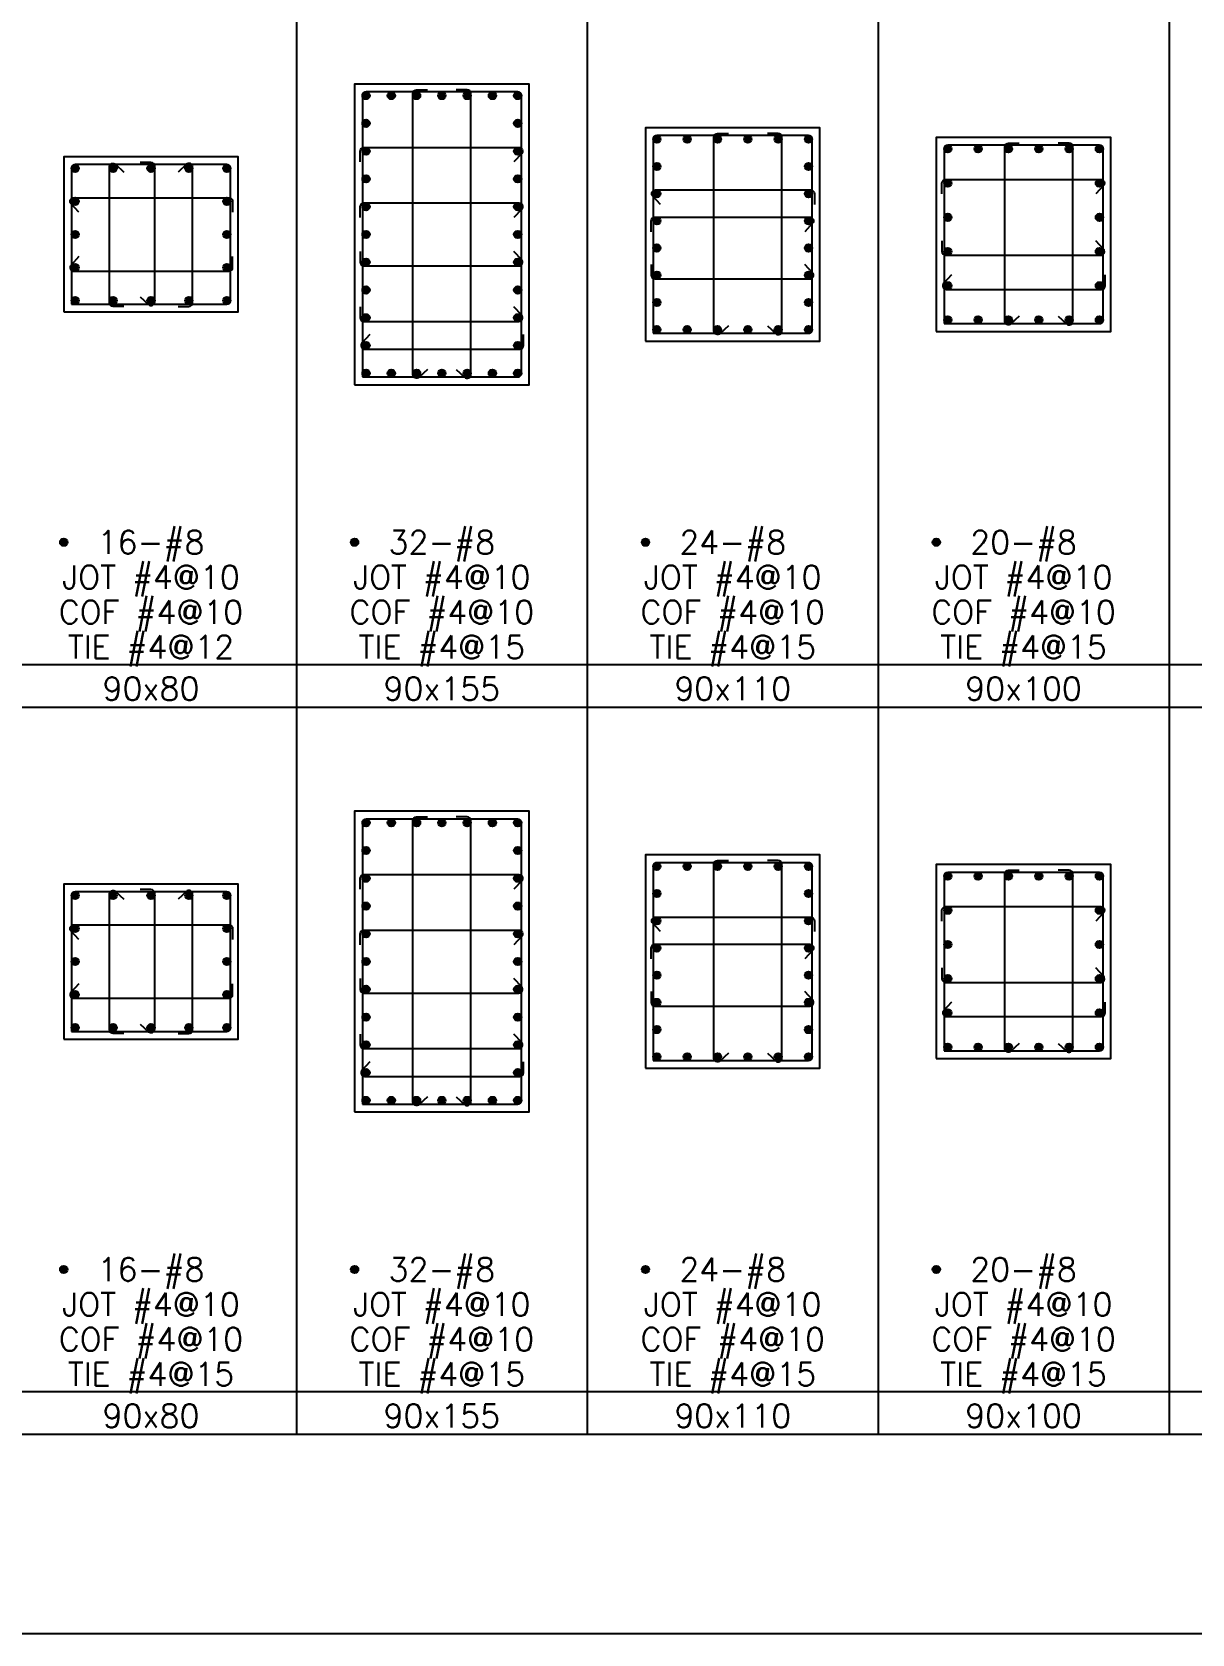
# Model space of a CAD drawing. Header units: millimetres. Extents: x 0 to 31920, y -6088 to 2522.
# Drawn here: x 25965 to 26563, y 0 to 826 of the extents above; entities that cross this region are included whole.
import ezdxf
from ezdxf.enums import TextEntityAlignment as Align

# ---------------------------------------------------------------- set-up
doc = ezdxf.new("R2010")
doc.units = ezdxf.units.MM
doc.header["$MEASUREMENT"] = 0
for name, color, linetype in [('DwFm', 7, 'Continuous'), ('S-DIM', 2, 'Continuous'), ('S-RC', 130, 'Continuous'), ('S-REINF', 6, 'Continuous'), ('S-REINFD', 201, 'Continuous'), ('S-STUD', 1, 'Continuous'), ('S-TEXT', 2, 'Continuous')]:
    doc.layers.add(name, color=color, linetype=linetype)
doc.styles.add('CS4', font='romans.shx', dxfattribs={"width": 0.8, "bigfont": 'lsp.shx'})

# ---------------------------------------------------------------- blocks, each defined once
blk = doc.blocks.new('繪圖範圍')
blk.add_lwpolyline([(0, 51.1), (79.8, 51.1), (79.8, 0), (0, 0)], close=True)
blk = doc.blocks.new('A$C169c4782')
at = {"layer": 'S-REINFD'}
h = blk.add_hatch(color=256, dxfattribs=at)
edge = h.paths.add_edge_path()
edge.add_arc((485.9, 690.35), 1.91, 0, 360)
h = blk.add_hatch(color=256, dxfattribs=at)
edge = h.paths.add_edge_path()
edge.add_arc((498.94, 690.35), 1.91, 0, 360)
h = blk.add_hatch(color=256, dxfattribs=at)
edge = h.paths.add_edge_path()
edge.add_arc((511.97, 690.35), 1.91, 0, 360)
h = blk.add_hatch(color=256, dxfattribs=at)
edge = h.paths.add_edge_path()
edge.add_arc((525, 690.35), 1.91, 0, 360)
h = blk.add_hatch(color=256, dxfattribs=at)
edge = h.paths.add_edge_path()
edge.add_arc((538.03, 690.35), 1.91, 0, 360)
h = blk.add_hatch(color=256, dxfattribs=at)
edge = h.paths.add_edge_path()
edge.add_arc((551.06, 690.35), 1.91, 0, 360)
h = blk.add_hatch(color=256, dxfattribs=at)
edge = h.paths.add_edge_path()
edge.add_arc((564.1, 690.35), 1.91, 0, 360)
h = blk.add_hatch(color=256, dxfattribs=at)
edge = h.paths.add_edge_path()
edge.add_arc((485.9, 676.03), 1.91, 0, 360)
h = blk.add_hatch(color=256, dxfattribs=at)
edge = h.paths.add_edge_path()
edge.add_arc((564.1, 676.03), 1.91, 0, 360)
h = blk.add_hatch(color=256, dxfattribs=at)
edge = h.paths.add_edge_path()
edge.add_arc((635.9, 667.85), 1.91, 0, 360)
h = blk.add_hatch(color=256, dxfattribs=at)
edge = h.paths.add_edge_path()
edge.add_arc((651.54, 667.85), 1.91, 0, 360)
h = blk.add_hatch(color=256, dxfattribs=at)
edge = h.paths.add_edge_path()
edge.add_arc((667.18, 667.85), 1.91, 0, 360)
h = blk.add_hatch(color=256, dxfattribs=at)
edge = h.paths.add_edge_path()
edge.add_arc((682.82, 667.85), 1.91, 0, 360)
h = blk.add_hatch(color=256, dxfattribs=at)
edge = h.paths.add_edge_path()
edge.add_arc((698.46, 667.85), 1.91, 0, 360)
h = blk.add_hatch(color=256, dxfattribs=at)
edge = h.paths.add_edge_path()
edge.add_arc((714.1, 667.85), 1.91, 0, 360)
h = blk.add_hatch(color=256, dxfattribs=at)
edge = h.paths.add_edge_path()
edge.add_arc((485.9, 661.71), 1.91, 0, 360)
h = blk.add_hatch(color=256, dxfattribs=at)
edge = h.paths.add_edge_path()
edge.add_arc((564.1, 661.71), 1.91, 0, 360)
h = blk.add_hatch(color=256, dxfattribs=at)
edge = h.paths.add_edge_path()
edge.add_arc((785.9, 662.85), 1.91, 0, 360)
h = blk.add_hatch(color=256, dxfattribs=at)
edge = h.paths.add_edge_path()
edge.add_arc((801.54, 662.85), 1.91, 0, 360)
h = blk.add_hatch(color=256, dxfattribs=at)
edge = h.paths.add_edge_path()
edge.add_arc((817.18, 662.85), 1.91, 0, 360)
h = blk.add_hatch(color=256, dxfattribs=at)
edge = h.paths.add_edge_path()
edge.add_arc((832.82, 662.85), 1.91, 0, 360)
h = blk.add_hatch(color=256, dxfattribs=at)
edge = h.paths.add_edge_path()
edge.add_arc((848.46, 662.85), 1.91, 0, 360)
h = blk.add_hatch(color=256, dxfattribs=at)
edge = h.paths.add_edge_path()
edge.add_arc((864.1, 662.85), 1.91, 0, 360)
h = blk.add_hatch(color=256, dxfattribs=at)
edge = h.paths.add_edge_path()
edge.add_arc((335.9, 652.85), 1.91, 0, 360)
h = blk.add_hatch(color=256, dxfattribs=at)
edge = h.paths.add_edge_path()
edge.add_arc((355.45, 652.85), 1.91, 0, 360)
h = blk.add_hatch(color=256, dxfattribs=at)
edge = h.paths.add_edge_path()
edge.add_arc((375, 652.85), 1.91, 0, 360)
h = blk.add_hatch(color=256, dxfattribs=at)
edge = h.paths.add_edge_path()
edge.add_arc((394.55, 652.85), 1.91, 0, 360)
h = blk.add_hatch(color=256, dxfattribs=at)
edge = h.paths.add_edge_path()
edge.add_arc((414.1, 652.85), 1.91, 0, 360)
h = blk.add_hatch(color=256, dxfattribs=at)
edge = h.paths.add_edge_path()
edge.add_arc((635.9, 653.82), 1.91, 0, 360)
h = blk.add_hatch(color=256, dxfattribs=at)
edge = h.paths.add_edge_path()
edge.add_arc((714.1, 653.82), 1.91, 0, 360)
h = blk.add_hatch(color=256, dxfattribs=at)
edge = h.paths.add_edge_path()
edge.add_arc((485.9, 647.39), 1.91, 0, 360)
h = blk.add_hatch(color=256, dxfattribs=at)
edge = h.paths.add_edge_path()
edge.add_arc((564.1, 647.39), 1.91, 0, 360)
h = blk.add_hatch(color=256, dxfattribs=at)
edge = h.paths.add_edge_path()
edge.add_arc((785.9, 645.21), 1.91, 0, 360)
h = blk.add_hatch(color=256, dxfattribs=at)
edge = h.paths.add_edge_path()
edge.add_arc((864.1, 645.21), 1.91, 0, 360)
h = blk.add_hatch(color=256, dxfattribs=at)
edge = h.paths.add_edge_path()
edge.add_arc((335.9, 635.8), 1.91, 0, 360)
h = blk.add_hatch(color=256, dxfattribs=at)
edge = h.paths.add_edge_path()
edge.add_arc((414.1, 635.8), 1.91, 0, 360)
h = blk.add_hatch(color=256, dxfattribs=at)
edge = h.paths.add_edge_path()
edge.add_arc((635.9, 639.79), 1.91, 0, 360)
h = blk.add_hatch(color=256, dxfattribs=at)
edge = h.paths.add_edge_path()
edge.add_arc((714.1, 639.79), 1.91, 0, 360)
h = blk.add_hatch(color=256, dxfattribs=at)
edge = h.paths.add_edge_path()
edge.add_arc((485.9, 633.07), 1.91, 0, 360)
h = blk.add_hatch(color=256, dxfattribs=at)
edge = h.paths.add_edge_path()
edge.add_arc((564.1, 633.07), 1.91, 0, 360)
h = blk.add_hatch(color=256, dxfattribs=at)
edge = h.paths.add_edge_path()
edge.add_arc((785.9, 627.57), 1.91, 0, 360)
h = blk.add_hatch(color=256, dxfattribs=at)
edge = h.paths.add_edge_path()
edge.add_arc((864.1, 627.57), 1.91, 0, 360)
h = blk.add_hatch(color=256, dxfattribs=at)
edge = h.paths.add_edge_path()
edge.add_arc((335.9, 618.75), 1.91, 0, 360)
h = blk.add_hatch(color=256, dxfattribs=at)
edge = h.paths.add_edge_path()
edge.add_arc((414.1, 618.75), 1.91, 0, 360)
h = blk.add_hatch(color=256, dxfattribs=at)
edge = h.paths.add_edge_path()
edge.add_arc((485.9, 618.75), 1.91, 0, 360)
h = blk.add_hatch(color=256, dxfattribs=at)
edge = h.paths.add_edge_path()
edge.add_arc((564.1, 618.75), 1.91, 0, 360)
h = blk.add_hatch(color=256, dxfattribs=at)
edge = h.paths.add_edge_path()
edge.add_arc((635.9, 625.76), 1.91, 0, 360)
h = blk.add_hatch(color=256, dxfattribs=at)
edge = h.paths.add_edge_path()
edge.add_arc((714.1, 625.76), 1.91, 0, 360)
h = blk.add_hatch(color=256, dxfattribs=at)
edge = h.paths.add_edge_path()
edge.add_arc((635.9, 611.74), 1.91, 0, 360)
h = blk.add_hatch(color=256, dxfattribs=at)
edge = h.paths.add_edge_path()
edge.add_arc((714.1, 611.74), 1.91, 0, 360)
h = blk.add_hatch(color=256, dxfattribs=at)
edge = h.paths.add_edge_path()
edge.add_arc((785.9, 609.93), 1.91, 0, 360)
h = blk.add_hatch(color=256, dxfattribs=at)
edge = h.paths.add_edge_path()
edge.add_arc((864.1, 609.93), 1.91, 0, 360)
h = blk.add_hatch(color=256, dxfattribs=at)
edge = h.paths.add_edge_path()
edge.add_arc((335.9, 601.7), 1.91, 0, 360)
h = blk.add_hatch(color=256, dxfattribs=at)
edge = h.paths.add_edge_path()
edge.add_arc((414.1, 601.7), 1.91, 0, 360)
h = blk.add_hatch(color=256, dxfattribs=at)
edge = h.paths.add_edge_path()
edge.add_arc((485.9, 604.43), 1.91, 0, 360)
h = blk.add_hatch(color=256, dxfattribs=at)
edge = h.paths.add_edge_path()
edge.add_arc((564.1, 604.43), 1.91, 0, 360)
h = blk.add_hatch(color=256, dxfattribs=at)
edge = h.paths.add_edge_path()
edge.add_arc((635.9, 597.71), 1.91, 0, 360)
h = blk.add_hatch(color=256, dxfattribs=at)
edge = h.paths.add_edge_path()
edge.add_arc((714.1, 597.71), 1.91, 0, 360)
h = blk.add_hatch(color=256, dxfattribs=at)
edge = h.paths.add_edge_path()
edge.add_arc((335.9, 584.65), 1.91, 0, 360)
h = blk.add_hatch(color=256, dxfattribs=at)
edge = h.paths.add_edge_path()
edge.add_arc((355.45, 584.65), 1.91, 0, 360)
h = blk.add_hatch(color=256, dxfattribs=at)
edge = h.paths.add_edge_path()
edge.add_arc((375, 584.65), 1.91, 0, 360)
h = blk.add_hatch(color=256, dxfattribs=at)
edge = h.paths.add_edge_path()
edge.add_arc((394.55, 584.65), 1.91, 0, 360)
h = blk.add_hatch(color=256, dxfattribs=at)
edge = h.paths.add_edge_path()
edge.add_arc((414.1, 584.65), 1.91, 0, 360)
h = blk.add_hatch(color=256, dxfattribs=at)
edge = h.paths.add_edge_path()
edge.add_arc((485.9, 590.11), 1.91, 0, 360)
h = blk.add_hatch(color=256, dxfattribs=at)
edge = h.paths.add_edge_path()
edge.add_arc((564.1, 590.11), 1.91, 0, 360)
h = blk.add_hatch(color=256, dxfattribs=at)
edge = h.paths.add_edge_path()
edge.add_arc((785.9, 592.29), 1.91, 0, 360)
h = blk.add_hatch(color=256, dxfattribs=at)
edge = h.paths.add_edge_path()
edge.add_arc((864.1, 592.29), 1.91, 0, 360)
h = blk.add_hatch(color=256, dxfattribs=at)
edge = h.paths.add_edge_path()
edge.add_arc((635.9, 583.68), 1.91, 0, 360)
h = blk.add_hatch(color=256, dxfattribs=at)
edge = h.paths.add_edge_path()
edge.add_arc((714.1, 583.68), 1.91, 0, 360)
h = blk.add_hatch(color=256, dxfattribs=at)
edge = h.paths.add_edge_path()
edge.add_arc((485.9, 575.79), 1.91, 0, 360)
h = blk.add_hatch(color=256, dxfattribs=at)
edge = h.paths.add_edge_path()
edge.add_arc((564.1, 575.79), 1.91, 0, 360)
h = blk.add_hatch(color=256, dxfattribs=at)
edge = h.paths.add_edge_path()
edge.add_arc((635.9, 569.65), 1.91, 0, 360)
h = blk.add_hatch(color=256, dxfattribs=at)
edge = h.paths.add_edge_path()
edge.add_arc((651.54, 569.65), 1.91, 0, 360)
h = blk.add_hatch(color=256, dxfattribs=at)
edge = h.paths.add_edge_path()
edge.add_arc((667.18, 569.65), 1.91, 0, 360)
h = blk.add_hatch(color=256, dxfattribs=at)
edge = h.paths.add_edge_path()
edge.add_arc((682.82, 569.65), 1.91, 0, 360)
h = blk.add_hatch(color=256, dxfattribs=at)
edge = h.paths.add_edge_path()
edge.add_arc((698.46, 569.65), 1.91, 0, 360)
h = blk.add_hatch(color=256, dxfattribs=at)
edge = h.paths.add_edge_path()
edge.add_arc((714.1, 569.65), 1.91, 0, 360)
h = blk.add_hatch(color=256, dxfattribs=at)
edge = h.paths.add_edge_path()
edge.add_arc((785.9, 574.65), 1.91, 0, 360)
h = blk.add_hatch(color=256, dxfattribs=at)
edge = h.paths.add_edge_path()
edge.add_arc((801.54, 574.65), 1.91, 0, 360)
h = blk.add_hatch(color=256, dxfattribs=at)
edge = h.paths.add_edge_path()
edge.add_arc((817.18, 574.65), 1.91, 0, 360)
h = blk.add_hatch(color=256, dxfattribs=at)
edge = h.paths.add_edge_path()
edge.add_arc((832.82, 574.65), 1.91, 0, 360)
h = blk.add_hatch(color=256, dxfattribs=at)
edge = h.paths.add_edge_path()
edge.add_arc((848.46, 574.65), 1.91, 0, 360)
h = blk.add_hatch(color=256, dxfattribs=at)
edge = h.paths.add_edge_path()
edge.add_arc((864.1, 574.65), 1.91, 0, 360)
h = blk.add_hatch(color=256, dxfattribs=at)
edge = h.paths.add_edge_path()
edge.add_arc((485.9, 561.47), 1.91, 0, 360)
h = blk.add_hatch(color=256, dxfattribs=at)
edge = h.paths.add_edge_path()
edge.add_arc((564.1, 561.47), 1.91, 0, 360)
h = blk.add_hatch(color=256, dxfattribs=at)
edge = h.paths.add_edge_path()
edge.add_arc((485.9, 547.15), 1.91, 0, 360)
h = blk.add_hatch(color=256, dxfattribs=at)
edge = h.paths.add_edge_path()
edge.add_arc((498.94, 547.15), 1.91, 0, 360)
h = blk.add_hatch(color=256, dxfattribs=at)
edge = h.paths.add_edge_path()
edge.add_arc((511.97, 547.15), 1.91, 0, 360)
h = blk.add_hatch(color=256, dxfattribs=at)
edge = h.paths.add_edge_path()
edge.add_arc((525, 547.15), 1.91, 0, 360)
h = blk.add_hatch(color=256, dxfattribs=at)
edge = h.paths.add_edge_path()
edge.add_arc((538.03, 547.15), 1.91, 0, 360)
h = blk.add_hatch(color=256, dxfattribs=at)
edge = h.paths.add_edge_path()
edge.add_arc((551.06, 547.15), 1.91, 0, 360)
h = blk.add_hatch(color=256, dxfattribs=at)
edge = h.paths.add_edge_path()
edge.add_arc((564.1, 547.15), 1.91, 0, 360)
h = blk.add_hatch(color=256, dxfattribs=at)
edge = h.paths.add_edge_path()
edge.add_arc((330, 460), 1.91, 0, 360)
h = blk.add_hatch(color=256, dxfattribs=at)
edge = h.paths.add_edge_path()
edge.add_arc((480, 460), 1.91, 0, 360)
h = blk.add_hatch(color=256, dxfattribs=at)
edge = h.paths.add_edge_path()
edge.add_arc((630, 460), 1.91, 0, 360)
h = blk.add_hatch(color=256, dxfattribs=at)
edge = h.paths.add_edge_path()
edge.add_arc((780, 460), 1.91, 0, 360)
h = blk.add_hatch(color=256, dxfattribs=at)
edge = h.paths.add_edge_path()
edge.add_arc((485.9, 315.35), 1.91, 0, 360)
h = blk.add_hatch(color=256, dxfattribs=at)
edge = h.paths.add_edge_path()
edge.add_arc((498.94, 315.35), 1.91, 0, 360)
h = blk.add_hatch(color=256, dxfattribs=at)
edge = h.paths.add_edge_path()
edge.add_arc((511.97, 315.35), 1.91, 0, 360)
h = blk.add_hatch(color=256, dxfattribs=at)
edge = h.paths.add_edge_path()
edge.add_arc((525, 315.35), 1.91, 0, 360)
h = blk.add_hatch(color=256, dxfattribs=at)
edge = h.paths.add_edge_path()
edge.add_arc((538.03, 315.35), 1.91, 0, 360)
h = blk.add_hatch(color=256, dxfattribs=at)
edge = h.paths.add_edge_path()
edge.add_arc((551.06, 315.35), 1.91, 0, 360)
h = blk.add_hatch(color=256, dxfattribs=at)
edge = h.paths.add_edge_path()
edge.add_arc((564.1, 315.35), 1.91, 0, 360)
h = blk.add_hatch(color=256, dxfattribs=at)
edge = h.paths.add_edge_path()
edge.add_arc((485.9, 301.03), 1.91, 0, 360)
h = blk.add_hatch(color=256, dxfattribs=at)
edge = h.paths.add_edge_path()
edge.add_arc((564.1, 301.03), 1.91, 0, 360)
h = blk.add_hatch(color=256, dxfattribs=at)
edge = h.paths.add_edge_path()
edge.add_arc((635.9, 292.85), 1.91, 0, 360)
h = blk.add_hatch(color=256, dxfattribs=at)
edge = h.paths.add_edge_path()
edge.add_arc((651.54, 292.85), 1.91, 0, 360)
h = blk.add_hatch(color=256, dxfattribs=at)
edge = h.paths.add_edge_path()
edge.add_arc((667.18, 292.85), 1.91, 0, 360)
h = blk.add_hatch(color=256, dxfattribs=at)
edge = h.paths.add_edge_path()
edge.add_arc((682.82, 292.85), 1.91, 0, 360)
h = blk.add_hatch(color=256, dxfattribs=at)
edge = h.paths.add_edge_path()
edge.add_arc((698.46, 292.85), 1.91, 0, 360)
h = blk.add_hatch(color=256, dxfattribs=at)
edge = h.paths.add_edge_path()
edge.add_arc((714.1, 292.85), 1.91, 0, 360)
h = blk.add_hatch(color=256, dxfattribs=at)
edge = h.paths.add_edge_path()
edge.add_arc((785.9, 287.85), 1.91, 0, 360)
h = blk.add_hatch(color=256, dxfattribs=at)
edge = h.paths.add_edge_path()
edge.add_arc((801.54, 287.85), 1.91, 0, 360)
h = blk.add_hatch(color=256, dxfattribs=at)
edge = h.paths.add_edge_path()
edge.add_arc((817.18, 287.85), 1.91, 0, 360)
h = blk.add_hatch(color=256, dxfattribs=at)
edge = h.paths.add_edge_path()
edge.add_arc((832.82, 287.85), 1.91, 0, 360)
h = blk.add_hatch(color=256, dxfattribs=at)
edge = h.paths.add_edge_path()
edge.add_arc((848.46, 287.85), 1.91, 0, 360)
h = blk.add_hatch(color=256, dxfattribs=at)
edge = h.paths.add_edge_path()
edge.add_arc((864.1, 287.85), 1.91, 0, 360)
h = blk.add_hatch(color=256, dxfattribs=at)
edge = h.paths.add_edge_path()
edge.add_arc((485.9, 286.71), 1.91, 0, 360)
h = blk.add_hatch(color=256, dxfattribs=at)
edge = h.paths.add_edge_path()
edge.add_arc((564.1, 286.71), 1.91, 0, 360)
h = blk.add_hatch(color=256, dxfattribs=at)
edge = h.paths.add_edge_path()
edge.add_arc((335.9, 277.85), 1.91, 0, 360)
h = blk.add_hatch(color=256, dxfattribs=at)
edge = h.paths.add_edge_path()
edge.add_arc((355.45, 277.85), 1.91, 0, 360)
h = blk.add_hatch(color=256, dxfattribs=at)
edge = h.paths.add_edge_path()
edge.add_arc((375, 277.85), 1.91, 0, 360)
h = blk.add_hatch(color=256, dxfattribs=at)
edge = h.paths.add_edge_path()
edge.add_arc((394.55, 277.85), 1.91, 0, 360)
h = blk.add_hatch(color=256, dxfattribs=at)
edge = h.paths.add_edge_path()
edge.add_arc((414.1, 277.85), 1.91, 0, 360)
h = blk.add_hatch(color=256, dxfattribs=at)
edge = h.paths.add_edge_path()
edge.add_arc((485.9, 272.39), 1.91, 0, 360)
h = blk.add_hatch(color=256, dxfattribs=at)
edge = h.paths.add_edge_path()
edge.add_arc((564.1, 272.39), 1.91, 0, 360)
h = blk.add_hatch(color=256, dxfattribs=at)
edge = h.paths.add_edge_path()
edge.add_arc((635.9, 278.82), 1.91, 0, 360)
h = blk.add_hatch(color=256, dxfattribs=at)
edge = h.paths.add_edge_path()
edge.add_arc((714.1, 278.82), 1.91, 0, 360)
h = blk.add_hatch(color=256, dxfattribs=at)
edge = h.paths.add_edge_path()
edge.add_arc((635.9, 264.79), 1.91, 0, 360)
h = blk.add_hatch(color=256, dxfattribs=at)
edge = h.paths.add_edge_path()
edge.add_arc((714.1, 264.79), 1.91, 0, 360)
h = blk.add_hatch(color=256, dxfattribs=at)
edge = h.paths.add_edge_path()
edge.add_arc((785.9, 270.21), 1.91, 0, 360)
h = blk.add_hatch(color=256, dxfattribs=at)
edge = h.paths.add_edge_path()
edge.add_arc((864.1, 270.21), 1.91, 0, 360)
h = blk.add_hatch(color=256, dxfattribs=at)
edge = h.paths.add_edge_path()
edge.add_arc((335.9, 260.8), 1.91, 0, 360)
h = blk.add_hatch(color=256, dxfattribs=at)
edge = h.paths.add_edge_path()
edge.add_arc((414.1, 260.8), 1.91, 0, 360)
h = blk.add_hatch(color=256, dxfattribs=at)
edge = h.paths.add_edge_path()
edge.add_arc((485.9, 258.07), 1.91, 0, 360)
h = blk.add_hatch(color=256, dxfattribs=at)
edge = h.paths.add_edge_path()
edge.add_arc((564.1, 258.07), 1.91, 0, 360)
h = blk.add_hatch(color=256, dxfattribs=at)
edge = h.paths.add_edge_path()
edge.add_arc((635.9, 250.76), 1.91, 0, 360)
h = blk.add_hatch(color=256, dxfattribs=at)
edge = h.paths.add_edge_path()
edge.add_arc((714.1, 250.76), 1.91, 0, 360)
h = blk.add_hatch(color=256, dxfattribs=at)
edge = h.paths.add_edge_path()
edge.add_arc((785.9, 252.57), 1.91, 0, 360)
h = blk.add_hatch(color=256, dxfattribs=at)
edge = h.paths.add_edge_path()
edge.add_arc((864.1, 252.57), 1.91, 0, 360)
h = blk.add_hatch(color=256, dxfattribs=at)
edge = h.paths.add_edge_path()
edge.add_arc((335.9, 243.75), 1.91, 0, 360)
h = blk.add_hatch(color=256, dxfattribs=at)
edge = h.paths.add_edge_path()
edge.add_arc((414.1, 243.75), 1.91, 0, 360)
h = blk.add_hatch(color=256, dxfattribs=at)
edge = h.paths.add_edge_path()
edge.add_arc((485.9, 243.75), 1.91, 0, 360)
h = blk.add_hatch(color=256, dxfattribs=at)
edge = h.paths.add_edge_path()
edge.add_arc((564.1, 243.75), 1.91, 0, 360)
h = blk.add_hatch(color=256, dxfattribs=at)
edge = h.paths.add_edge_path()
edge.add_arc((485.9, 229.43), 1.91, 0, 360)
h = blk.add_hatch(color=256, dxfattribs=at)
edge = h.paths.add_edge_path()
edge.add_arc((564.1, 229.43), 1.91, 0, 360)
h = blk.add_hatch(color=256, dxfattribs=at)
edge = h.paths.add_edge_path()
edge.add_arc((635.9, 236.74), 1.91, 0, 360)
h = blk.add_hatch(color=256, dxfattribs=at)
edge = h.paths.add_edge_path()
edge.add_arc((714.1, 236.74), 1.91, 0, 360)
h = blk.add_hatch(color=256, dxfattribs=at)
edge = h.paths.add_edge_path()
edge.add_arc((785.9, 234.93), 1.91, 0, 360)
h = blk.add_hatch(color=256, dxfattribs=at)
edge = h.paths.add_edge_path()
edge.add_arc((864.1, 234.93), 1.91, 0, 360)
h = blk.add_hatch(color=256, dxfattribs=at)
edge = h.paths.add_edge_path()
edge.add_arc((335.9, 226.7), 1.91, 0, 360)
h = blk.add_hatch(color=256, dxfattribs=at)
edge = h.paths.add_edge_path()
edge.add_arc((414.1, 226.7), 1.91, 0, 360)
h = blk.add_hatch(color=256, dxfattribs=at)
edge = h.paths.add_edge_path()
edge.add_arc((635.9, 222.71), 1.91, 0, 360)
h = blk.add_hatch(color=256, dxfattribs=at)
edge = h.paths.add_edge_path()
edge.add_arc((714.1, 222.71), 1.91, 0, 360)
h = blk.add_hatch(color=256, dxfattribs=at)
edge = h.paths.add_edge_path()
edge.add_arc((485.9, 215.11), 1.91, 0, 360)
h = blk.add_hatch(color=256, dxfattribs=at)
edge = h.paths.add_edge_path()
edge.add_arc((564.1, 215.11), 1.91, 0, 360)
h = blk.add_hatch(color=256, dxfattribs=at)
edge = h.paths.add_edge_path()
edge.add_arc((785.9, 217.29), 1.91, 0, 360)
h = blk.add_hatch(color=256, dxfattribs=at)
edge = h.paths.add_edge_path()
edge.add_arc((864.1, 217.29), 1.91, 0, 360)
h = blk.add_hatch(color=256, dxfattribs=at)
edge = h.paths.add_edge_path()
edge.add_arc((335.9, 209.66), 1.91, 0, 360)
h = blk.add_hatch(color=256, dxfattribs=at)
edge = h.paths.add_edge_path()
edge.add_arc((355.45, 209.66), 1.91, 0, 360)
h = blk.add_hatch(color=256, dxfattribs=at)
edge = h.paths.add_edge_path()
edge.add_arc((375, 209.66), 1.91, 0, 360)
h = blk.add_hatch(color=256, dxfattribs=at)
edge = h.paths.add_edge_path()
edge.add_arc((394.55, 209.66), 1.91, 0, 360)
h = blk.add_hatch(color=256, dxfattribs=at)
edge = h.paths.add_edge_path()
edge.add_arc((414.1, 209.66), 1.91, 0, 360)
h = blk.add_hatch(color=256, dxfattribs=at)
edge = h.paths.add_edge_path()
edge.add_arc((635.9, 208.68), 1.91, 0, 360)
h = blk.add_hatch(color=256, dxfattribs=at)
edge = h.paths.add_edge_path()
edge.add_arc((714.1, 208.68), 1.91, 0, 360)
h = blk.add_hatch(color=256, dxfattribs=at)
edge = h.paths.add_edge_path()
edge.add_arc((485.9, 200.79), 1.91, 0, 360)
h = blk.add_hatch(color=256, dxfattribs=at)
edge = h.paths.add_edge_path()
edge.add_arc((564.1, 200.79), 1.91, 0, 360)
h = blk.add_hatch(color=256, dxfattribs=at)
edge = h.paths.add_edge_path()
edge.add_arc((785.9, 199.66), 1.91, 0, 360)
h = blk.add_hatch(color=256, dxfattribs=at)
edge = h.paths.add_edge_path()
edge.add_arc((801.54, 199.66), 1.91, 0, 360)
h = blk.add_hatch(color=256, dxfattribs=at)
edge = h.paths.add_edge_path()
edge.add_arc((817.18, 199.66), 1.91, 0, 360)
h = blk.add_hatch(color=256, dxfattribs=at)
edge = h.paths.add_edge_path()
edge.add_arc((832.82, 199.66), 1.91, 0, 360)
h = blk.add_hatch(color=256, dxfattribs=at)
edge = h.paths.add_edge_path()
edge.add_arc((848.46, 199.66), 1.91, 0, 360)
h = blk.add_hatch(color=256, dxfattribs=at)
edge = h.paths.add_edge_path()
edge.add_arc((864.1, 199.66), 1.91, 0, 360)
h = blk.add_hatch(color=256, dxfattribs=at)
edge = h.paths.add_edge_path()
edge.add_arc((635.9, 194.66), 1.91, 0, 360)
h = blk.add_hatch(color=256, dxfattribs=at)
edge = h.paths.add_edge_path()
edge.add_arc((651.54, 194.66), 1.91, 0, 360)
h = blk.add_hatch(color=256, dxfattribs=at)
edge = h.paths.add_edge_path()
edge.add_arc((667.18, 194.66), 1.91, 0, 360)
h = blk.add_hatch(color=256, dxfattribs=at)
edge = h.paths.add_edge_path()
edge.add_arc((682.82, 194.66), 1.91, 0, 360)
h = blk.add_hatch(color=256, dxfattribs=at)
edge = h.paths.add_edge_path()
edge.add_arc((698.46, 194.66), 1.91, 0, 360)
h = blk.add_hatch(color=256, dxfattribs=at)
edge = h.paths.add_edge_path()
edge.add_arc((714.1, 194.66), 1.91, 0, 360)
h = blk.add_hatch(color=256, dxfattribs=at)
edge = h.paths.add_edge_path()
edge.add_arc((485.9, 186.47), 1.91, 0, 360)
h = blk.add_hatch(color=256, dxfattribs=at)
edge = h.paths.add_edge_path()
edge.add_arc((564.1, 186.47), 1.91, 0, 360)
h = blk.add_hatch(color=256, dxfattribs=at)
edge = h.paths.add_edge_path()
edge.add_arc((485.9, 172.16), 1.91, 0, 360)
h = blk.add_hatch(color=256, dxfattribs=at)
edge = h.paths.add_edge_path()
edge.add_arc((498.94, 172.16), 1.91, 0, 360)
h = blk.add_hatch(color=256, dxfattribs=at)
edge = h.paths.add_edge_path()
edge.add_arc((511.97, 172.16), 1.91, 0, 360)
h = blk.add_hatch(color=256, dxfattribs=at)
edge = h.paths.add_edge_path()
edge.add_arc((525, 172.16), 1.91, 0, 360)
h = blk.add_hatch(color=256, dxfattribs=at)
edge = h.paths.add_edge_path()
edge.add_arc((538.03, 172.16), 1.91, 0, 360)
h = blk.add_hatch(color=256, dxfattribs=at)
edge = h.paths.add_edge_path()
edge.add_arc((551.06, 172.16), 1.91, 0, 360)
h = blk.add_hatch(color=256, dxfattribs=at)
edge = h.paths.add_edge_path()
edge.add_arc((564.1, 172.16), 1.91, 0, 360)
h = blk.add_hatch(color=256, dxfattribs=at)
edge = h.paths.add_edge_path()
edge.add_arc((330, 85), 1.91, 0, 360)
h = blk.add_hatch(color=256, dxfattribs=at)
edge = h.paths.add_edge_path()
edge.add_arc((480, 85), 1.91, 0, 360)
h = blk.add_hatch(color=256, dxfattribs=at)
edge = h.paths.add_edge_path()
edge.add_arc((630, 85), 1.91, 0, 360)
h = blk.add_hatch(color=256, dxfattribs=at)
edge = h.paths.add_edge_path()
edge.add_arc((780, 85), 1.91, 0, 360)
at = {"layer": 'S-RC'}
for points in [[(480, 541.25), (570, 541.25), (570, 696.25), (480, 696.25), (480, 541.25)], [(630, 563.75), (720, 563.75), (720, 673.75), (630, 673.75), (630, 563.75)], [(780, 568.75), (870, 568.75), (870, 668.75), (780, 668.75), (780, 568.75)], [(330, 578.75), (420, 578.75), (420, 658.75), (330, 658.75), (330, 578.75)], [(480, 166.25), (570, 166.25), (570, 321.25), (480, 321.25), (480, 166.25)], [(630, 188.75), (720, 188.75), (720, 298.75), (630, 298.75), (630, 188.75)], [(780, 193.75), (870, 193.75), (870, 293.75), (780, 293.75), (780, 193.75)], [(330, 203.75), (420, 203.75), (420, 283.75), (330, 283.75), (330, 203.75)]]:
    blk.add_lwpolyline(points, dxfattribs=at)
at = {"layer": 'S-REINF', "color": 2}
for points in [[(484, 545.25), (564.1, 545.25, 0.414214), (566, 547.15), (566, 690.35, 0.414214), (564.1, 692.25), (485.9, 692.25, 0.414214), (484, 690.35), (484, 545.25)], [(517.56, 549.06), (513.25, 545.09, -0.653352), (510.06, 546.49), (510.06, 691.45, -0.414214), (511.96, 693.35), (517.56, 693.35)], [(532.44, 549.06), (536.75, 545.09, 0.653352), (539.94, 546.49), (539.94, 691.45, 0.414214), (538.04, 693.35), (532.44, 693.35)], [(634, 567.75), (714.1, 567.75, 0.414214), (716, 569.65), (716, 667.85, 0.414214), (714.1, 669.75), (635.9, 669.75, 0.414214), (634, 667.85), (634, 567.75)], [(672.78, 571.56), (668.46, 567.59, -0.653352), (665.28, 568.99), (665.28, 668.95, -0.414214), (667.18, 670.85), (672.78, 670.85)], [(692.86, 571.56), (697.18, 567.59, 0.653352), (700.36, 568.99), (700.36, 668.95, 0.414214), (698.46, 670.85), (692.86, 670.85)], [(482.9, 656.11), (482.9, 661.71, -0.414214), (484.8, 663.61), (564.76, 663.61, -0.653352), (566.16, 660.43), (562.19, 656.11)], [(784, 572.75), (864.1, 572.75, 0.414214), (866, 574.65), (866, 662.85, 0.414214), (864.1, 664.75), (785.9, 664.75, 0.414214), (784, 662.85), (784, 572.75)], [(822.78, 576.56), (818.46, 572.59, -0.653352), (815.28, 573.99), (815.28, 663.95, -0.414214), (817.18, 665.85), (822.78, 665.85)], [(842.86, 576.56), (847.18, 572.59, 0.653352), (850.36, 573.99), (850.36, 663.95, 0.414214), (848.46, 665.85), (842.86, 665.85)], [(334, 582.75), (414.1, 582.75, 0.414214), (416, 584.65), (416, 652.85, 0.414214), (414.1, 654.75), (335.9, 654.75, 0.414214), (334, 652.85), (334, 582.75)], [(361.05, 581.65), (355.45, 581.65, -0.414214), (353.55, 583.55), (353.55, 653.51, -0.653352), (356.73, 654.91), (361.05, 650.94)], [(369.4, 586.56), (373.72, 582.59, 0.653352), (376.9, 583.99), (376.9, 653.95, 0.414214), (375, 655.85), (369.4, 655.85)], [(388.95, 581.65), (394.55, 581.65, 0.414214), (396.45, 583.55), (396.45, 653.51, 0.653352), (393.27, 654.91), (388.95, 650.94)], [(782.9, 639.61), (782.9, 645.21, -0.414214), (784.8, 647.11), (864.76, 647.11, -0.653352), (866.16, 643.93), (862.19, 639.61)], [(337.81, 630.2), (333.84, 634.52, -0.653352), (335.24, 637.7), (415.2, 637.7, -0.414214), (417.1, 635.8), (417.1, 630.2)], [(637.81, 634.2), (633.84, 638.51, -0.653352), (635.24, 641.7), (715.2, 641.7, -0.414214), (717.1, 639.8), (717.1, 634.2)], [(482.9, 627.47), (482.9, 633.07, -0.414214), (484.8, 634.97), (564.76, 634.97, -0.653352), (566.16, 631.79), (562.19, 627.47)], [(632.9, 620.17), (632.9, 625.77, -0.414214), (634.8, 627.67), (714.76, 627.67, -0.653352), (716.16, 624.48), (712.19, 620.17)], [(782.9, 615.53), (782.9, 609.93, 0.414214), (784.8, 608.03), (864.76, 608.03, 0.653352), (866.16, 611.21), (862.19, 615.53)], [(337.81, 607.3), (333.84, 602.98, 0.653352), (335.24, 599.8), (415.2, 599.8, 0.414214), (417.1, 601.7), (417.1, 607.3)], [(482.9, 610.03), (482.9, 604.43, 0.414214), (484.8, 602.53), (564.76, 602.53, 0.653352), (566.16, 605.71), (562.19, 610.03)], [(632.9, 603.3), (632.9, 597.7, 0.414214), (634.8, 595.8), (714.76, 595.8, 0.653352), (716.16, 598.99), (712.19, 603.3)], [(787.81, 597.89), (783.84, 593.57, 0.653352), (785.24, 590.39), (865.2, 590.39, 0.414214), (867.1, 592.29), (867.1, 597.89)], [(482.9, 581.39), (482.9, 575.79, 0.414214), (484.8, 573.89), (564.76, 573.89, 0.653352), (566.16, 577.07), (562.19, 581.39)], [(487.81, 567.07), (483.84, 562.76, 0.653352), (485.24, 559.57), (565.2, 559.57, 0.414214), (567.1, 561.47), (567.1, 567.07)], [(484, 170.25), (564.1, 170.25, 0.414214), (566, 172.15), (566, 315.35, 0.414214), (564.1, 317.25), (485.9, 317.25, 0.414214), (484, 315.35), (484, 170.25)], [(517.56, 174.06), (513.25, 170.09, -0.653352), (510.06, 171.49), (510.06, 316.44, -0.414214), (511.96, 318.35), (517.56, 318.35)], [(532.44, 174.06), (536.75, 170.09, 0.653352), (539.94, 171.49), (539.94, 316.44, 0.414214), (538.04, 318.35), (532.44, 318.35)], [(634, 192.75), (714.1, 192.75, 0.414214), (716, 194.65), (716, 292.85, 0.414214), (714.1, 294.75), (635.9, 294.75, 0.414214), (634, 292.85), (634, 192.75)], [(672.78, 196.56), (668.46, 192.59, -0.653352), (665.28, 193.99), (665.28, 293.94, -0.414214), (667.18, 295.85), (672.78, 295.85)], [(692.86, 196.56), (697.18, 192.59, 0.653352), (700.36, 193.99), (700.36, 293.94, 0.414214), (698.46, 295.85), (692.86, 295.85)], [(784, 197.75), (864.1, 197.75, 0.414214), (866, 199.65), (866, 287.85, 0.414214), (864.1, 289.75), (785.9, 289.75, 0.414214), (784, 287.85), (784, 197.75)], [(822.78, 201.56), (818.46, 197.59, -0.653352), (815.28, 198.99), (815.28, 288.94, -0.414214), (817.18, 290.85), (822.78, 290.85)], [(842.86, 201.56), (847.18, 197.59, 0.653352), (850.36, 198.99), (850.36, 288.94, 0.414214), (848.46, 290.85), (842.86, 290.85)], [(482.9, 281.11), (482.9, 286.71, -0.414214), (484.8, 288.61), (564.76, 288.61, -0.653352), (566.16, 285.43), (562.19, 281.11)], [(334, 207.75), (414.1, 207.75, 0.414214), (416, 209.65), (416, 277.85, 0.414214), (414.1, 279.75), (335.9, 279.75, 0.414214), (334, 277.85), (334, 207.75)], [(361.05, 206.66), (355.45, 206.66, -0.414214), (353.55, 208.55), (353.55, 278.51, -0.653352), (356.73, 279.91), (361.05, 275.94)], [(369.4, 211.56), (373.72, 207.59, 0.653352), (376.9, 208.99), (376.9, 278.94, 0.414214), (375, 280.85), (369.4, 280.85)], [(388.95, 206.66), (394.55, 206.66, 0.414214), (396.45, 208.55), (396.45, 278.51, 0.653352), (393.27, 279.91), (388.95, 275.94)], [(637.81, 259.2), (633.84, 263.51, -0.653352), (635.24, 266.7), (715.2, 266.7, -0.414214), (717.1, 264.8), (717.1, 259.2)], [(782.9, 264.61), (782.9, 270.21, -0.414214), (784.8, 272.11), (864.76, 272.11, -0.653352), (866.16, 268.93), (862.19, 264.61)], [(337.81, 255.2), (333.84, 259.52, -0.653352), (335.24, 262.7), (415.2, 262.7, -0.414214), (417.1, 260.8), (417.1, 255.2)], [(482.9, 252.47), (482.9, 258.07, -0.414214), (484.8, 259.97), (564.76, 259.97, -0.653352), (566.16, 256.79), (562.19, 252.47)], [(632.9, 245.17), (632.9, 250.77, -0.414214), (634.8, 252.67), (714.76, 252.67, -0.653352), (716.16, 249.48), (712.19, 245.17)], [(782.9, 240.53), (782.9, 234.93, 0.414214), (784.8, 233.03), (864.76, 233.03, 0.653352), (866.16, 236.21), (862.19, 240.53)], [(337.81, 232.3), (333.84, 227.98, 0.653352), (335.24, 224.8), (415.2, 224.8, 0.414214), (417.1, 226.7), (417.1, 232.3)], [(482.9, 235.03), (482.9, 229.43, 0.414214), (484.8, 227.53), (564.76, 227.53, 0.653352), (566.16, 230.71), (562.19, 235.03)], [(632.9, 228.3), (632.9, 222.7, 0.414214), (634.8, 220.8), (714.76, 220.8, 0.653352), (716.16, 223.99), (712.19, 228.3)], [(787.81, 222.89), (783.84, 218.57, 0.653352), (785.24, 215.39), (865.2, 215.39, 0.414214), (867.1, 217.29), (867.1, 222.89)], [(482.9, 206.39), (482.9, 200.79, 0.414214), (484.8, 198.89), (564.76, 198.89, 0.653352), (566.16, 202.07), (562.19, 206.39)], [(487.81, 192.07), (483.84, 187.76, 0.653352), (485.24, 184.57), (565.2, 184.57, 0.414214), (567.1, 186.47), (567.1, 192.07)]]:
    blk.add_lwpolyline(points, format="xyb", dxfattribs=at)
at = {"layer": 'S-REINFD'}
for centre in [(485.9, 690.35), (498.94, 690.35), (511.97, 690.35), (525, 690.35), (538.03, 690.35), (551.06, 690.35), (564.1, 690.35), (485.9, 676.03), (564.1, 676.03), (635.9, 667.85), (651.54, 667.85), (667.18, 667.85), (682.82, 667.85), (698.46, 667.85), (714.1, 667.85), (485.9, 661.71), (564.1, 661.71), (785.9, 662.85), (801.54, 662.85), (817.18, 662.85), (832.82, 662.85), (848.46, 662.85), (864.1, 662.85), (335.9, 652.85), (355.45, 652.85), (375, 652.85), (394.55, 652.85), (414.1, 652.85), (635.9, 653.82), (714.1, 653.82), (485.9, 647.39), (564.1, 647.39), (785.9, 645.21), (864.1, 645.21), (335.9, 635.8), (414.1, 635.8), (635.9, 639.79), (714.1, 639.79), (485.9, 633.07), (564.1, 633.07), (785.9, 627.57), (864.1, 627.57), (335.9, 618.75), (414.1, 618.75), (485.9, 618.75), (564.1, 618.75), (635.9, 625.76), (714.1, 625.76), (635.9, 611.74), (714.1, 611.74), (785.9, 609.93), (864.1, 609.93), (335.9, 601.7), (414.1, 601.7), (485.9, 604.43), (564.1, 604.43), (635.9, 597.71), (714.1, 597.71), (335.9, 584.65), (355.45, 584.65), (375, 584.65), (394.55, 584.65), (414.1, 584.65), (485.9, 590.11), (564.1, 590.11), (785.9, 592.29), (864.1, 592.29), (635.9, 583.68), (714.1, 583.68), (485.9, 575.79), (564.1, 575.79), (635.9, 569.65), (651.54, 569.65), (667.18, 569.65), (682.82, 569.65), (698.46, 569.65), (714.1, 569.65), (785.9, 574.65), (801.54, 574.65), (817.18, 574.65), (832.82, 574.65), (848.46, 574.65), (864.1, 574.65), (485.9, 561.47), (564.1, 561.47), (485.9, 547.15), (498.94, 547.15), (511.97, 547.15), (525, 547.15), (538.03, 547.15), (551.06, 547.15), (564.1, 547.15), (330, 460), (480, 460), (630, 460), (780, 460), (485.9, 315.35), (498.94, 315.35), (511.97, 315.35), (525, 315.35), (538.03, 315.35), (551.06, 315.35), (564.1, 315.35), (485.9, 301.03), (564.1, 301.03), (635.9, 292.85), (651.54, 292.85), (667.18, 292.85), (682.82, 292.85), (698.46, 292.85), (714.1, 292.85), (785.9, 287.85), (801.54, 287.85), (817.18, 287.85), (832.82, 287.85), (848.46, 287.85), (864.1, 287.85), (485.9, 286.71), (564.1, 286.71), (335.9, 277.85), (355.45, 277.85), (375, 277.85), (394.55, 277.85), (414.1, 277.85), (485.9, 272.39), (564.1, 272.39), (635.9, 278.82), (714.1, 278.82), (635.9, 264.79), (714.1, 264.79), (785.9, 270.21), (864.1, 270.21), (335.9, 260.8), (414.1, 260.8), (485.9, 258.07), (564.1, 258.07), (635.9, 250.76), (714.1, 250.76), (785.9, 252.57), (864.1, 252.57), (335.9, 243.75), (414.1, 243.75), (485.9, 243.75), (564.1, 243.75), (485.9, 229.43), (564.1, 229.43), (635.9, 236.74), (714.1, 236.74), (785.9, 234.93), (864.1, 234.93), (335.9, 226.7), (414.1, 226.7), (635.9, 222.71), (714.1, 222.71), (485.9, 215.11), (564.1, 215.11), (785.9, 217.29), (864.1, 217.29), (335.9, 209.66), (355.45, 209.66), (375, 209.66), (394.55, 209.66), (414.1, 209.66), (635.9, 208.68), (714.1, 208.68), (485.9, 200.79), (564.1, 200.79), (785.9, 199.66), (801.54, 199.66), (817.18, 199.66), (832.82, 199.66), (848.46, 199.66), (864.1, 199.66), (635.9, 194.66), (651.54, 194.66), (667.18, 194.66), (682.82, 194.66), (698.46, 194.66), (714.1, 194.66), (485.9, 186.47), (564.1, 186.47), (485.9, 172.16), (498.94, 172.16), (511.97, 172.16), (525, 172.16), (538.03, 172.16), (551.06, 172.16), (564.1, 172.16), (330, 85), (480, 85), (630, 85), (780, 85)]:
    blk.add_circle(centre, 1.91, dxfattribs=at)
at = {"layer": 'S-TEXT', "style": 'CS4'}
for s, p in [('16-#8', (375, 454)), ('32-#8', (525, 454)), ('24-#8', (675, 454)), ('20-#8', (825, 454)), ('JOT #4@10', (375, 436)), ('JOT #4@10', (525, 436)), ('JOT #4@10', (675, 436)), ('JOT #4@10', (825, 436)), ('COF #4@10', (375, 418)), ('COF #4@10', (525, 418)), ('COF #4@10', (675, 418)), ('COF #4@10', (825, 418)), ('TIE #4@12', (375, 400)), ('TIE #4@15', (525, 400)), ('TIE #4@15', (675, 400)), ('TIE #4@15', (825, 400)), ('90x80', (375, 378.5)), ('90x155', (525, 378.5)), ('90x110', (675, 378.5)), ('90x100', (825, 378.5)), ('16-#8', (375, 79)), ('32-#8', (525, 79)), ('24-#8', (675, 79)), ('20-#8', (825, 79)), ('JOT #4@10', (375, 61)), ('JOT #4@10', (525, 61)), ('JOT #4@10', (675, 61)), ('JOT #4@10', (825, 61)), ('COF #4@10', (375, 43)), ('COF #4@10', (525, 43)), ('COF #4@10', (675, 43)), ('COF #4@10', (825, 43)), ('TIE #4@15', (375, 25)), ('TIE #4@15', (525, 25)), ('TIE #4@15', (675, 25)), ('TIE #4@15', (825, 25)), ('90x80', (375, 3.5)), ('90x155', (525, 3.5)), ('90x110', (675, 3.5)), ('90x100', (825, 3.5))]:
    blk.add_text(s, height=12, dxfattribs=at).set_placement(p, align=Align.CENTER)

msp = doc.modelspace()

# ---------------------------------------------------------------- linework, layer by layer
at = {"layer": 'S-STUD'}
for p, q in [((26101, 2014), (26101, 103)), ((26251, 2014), (26251, 103)), ((26401, 2014), (26401, 103)), ((26551, 2014), (26551, 103)), ((25551, 500), (28556, 500)), ((25551, 478), (28556, 478)), ((25551, 125), (28556, 125)), ((25551, 103), (28556, 103))]:
    msp.add_line(p, q, dxfattribs=at)

# ---------------------------------------------------------------- block references
at = {"layer": 'DwFm', "xscale": 40, "yscale": 40, "zscale": 40}
msp.add_blockref('繪圖範圍', (25536, 0), dxfattribs=at)
at = {"layer": 'S-DIM'}
msp.add_blockref('A$C169c4782', (25651, 103), dxfattribs=at)

doc.saveas('drawing.dxf')
